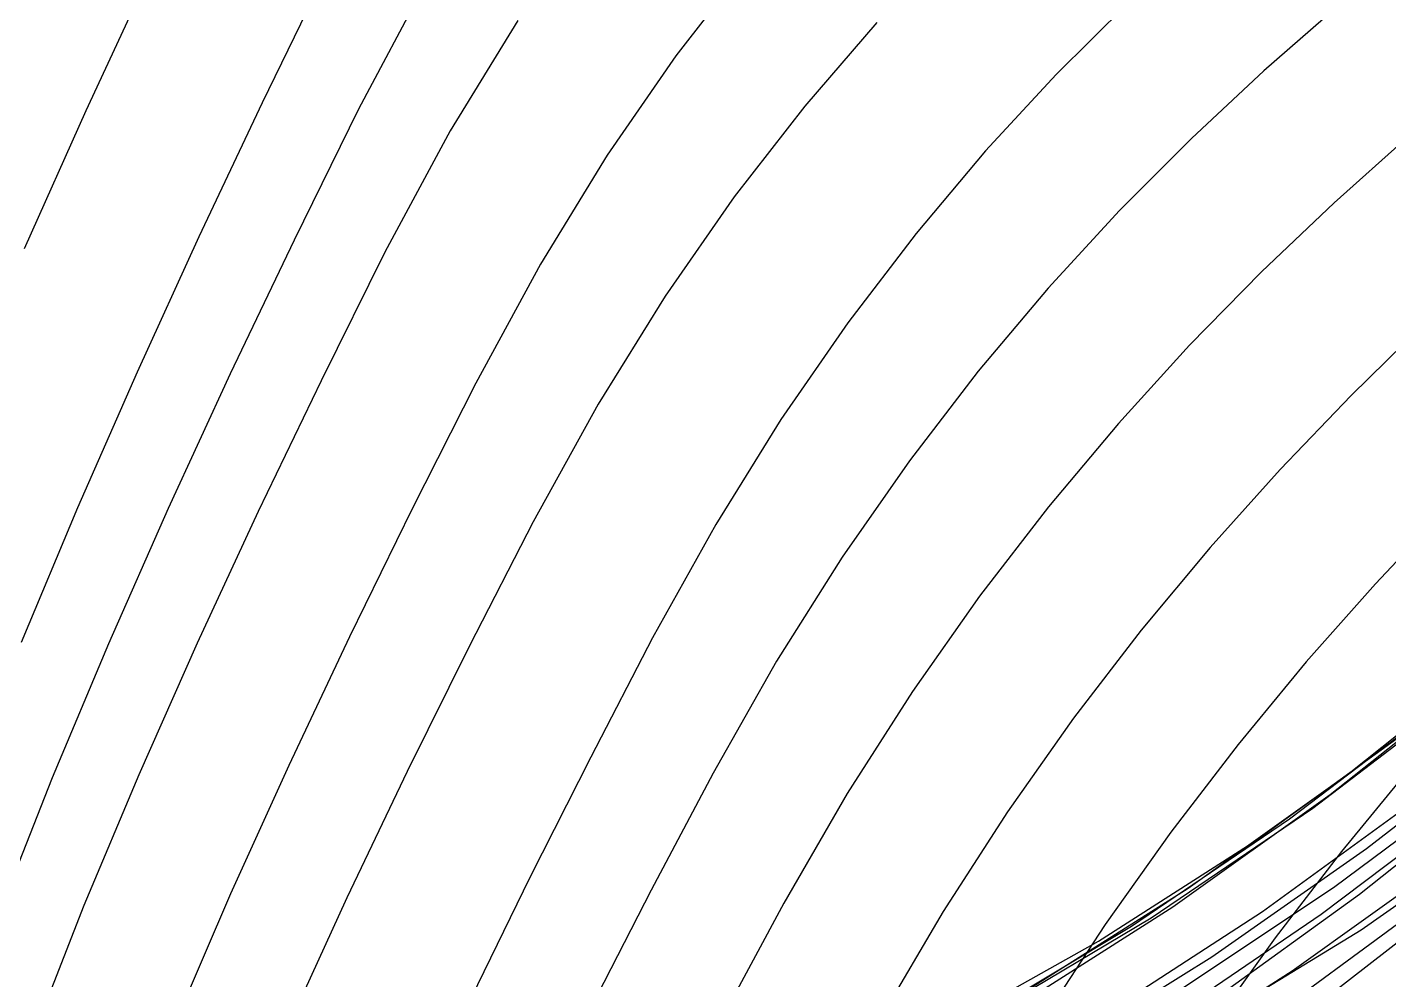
# Model space of a CAD drawing. Extents: x -607 to 1285, y -867 to 355.
# Drawn here: x -218.4 to 49.3, y -518 to -330.7 of the extents above; entities that cross this region are included whole.
import ezdxf

# ---------------------------------------------------------------- set-up
doc = ezdxf.new("R2010")
doc.units = 0
for name, color, linetype in [('0_1825', 7, 'CONTINUOUS'), ('0_1826', 7, 'CONTINUOUS'), ('0_1927', 7, 'CONTINUOUS'), ('0_1928', 7, 'CONTINUOUS'), ('0_1929', 7, 'CONTINUOUS'), ('0_2031', 7, 'CONTINUOUS'), ('0_2032', 7, 'CONTINUOUS'), ('0_2033', 7, 'CONTINUOUS'), ('0_2134', 7, 'CONTINUOUS'), ('0_2135', 7, 'CONTINUOUS'), ('0_2136', 7, 'CONTINUOUS'), ('0_2238', 7, 'CONTINUOUS'), ('0_2239', 7, 'CONTINUOUS'), ('0_2240', 7, 'CONTINUOUS'), ('0_2342', 7, 'CONTINUOUS'), ('0_2343', 7, 'CONTINUOUS'), ('0_2344', 7, 'CONTINUOUS'), ('0_2446', 7, 'CONTINUOUS'), ('0_2447', 7, 'CONTINUOUS'), ('0_2550', 7, 'CONTINUOUS'), ('0_2551', 7, 'CONTINUOUS'), ('0_2653', 7, 'CONTINUOUS'), ('0_2654', 7, 'CONTINUOUS'), ('0_2655', 7, 'CONTINUOUS'), ('0_2757', 7, 'CONTINUOUS'), ('0_2758', 7, 'CONTINUOUS'), ('0_2860', 7, 'CONTINUOUS'), ('0_2861', 7, 'CONTINUOUS'), ('0_2963', 7, 'CONTINUOUS'), ('0_2964', 7, 'CONTINUOUS'), ('0_3067', 7, 'CONTINUOUS'), ('0_3171', 7, 'CONTINUOUS'), ('0_3659', 7, 'CONTINUOUS'), ('0_3660', 7, 'CONTINUOUS'), ('0_3762', 7, 'CONTINUOUS'), ('0_3763', 7, 'CONTINUOUS'), ('0_3764', 7, 'CONTINUOUS'), ('0_3765', 7, 'CONTINUOUS'), ('0_3766', 7, 'CONTINUOUS'), ('0_3864', 7, 'CONTINUOUS'), ('0_3865', 7, 'CONTINUOUS'), ('0_3866', 7, 'CONTINUOUS'), ('0_3867', 7, 'CONTINUOUS'), ('0_3868', 7, 'CONTINUOUS'), ('0_3869', 7, 'CONTINUOUS'), ('0_3870', 7, 'CONTINUOUS'), ('0_3871', 7, 'CONTINUOUS'), ('0_3966', 7, 'CONTINUOUS'), ('0_3967', 7, 'CONTINUOUS'), ('0_3968', 7, 'CONTINUOUS'), ('0_3969', 7, 'CONTINUOUS'), ('0_3970', 7, 'CONTINUOUS'), ('0_3971', 7, 'CONTINUOUS'), ('0_3972', 7, 'CONTINUOUS'), ('0_3973', 7, 'CONTINUOUS'), ('0_3974', 7, 'CONTINUOUS'), ('0_4067', 7, 'CONTINUOUS'), ('0_4068', 7, 'CONTINUOUS'), ('0_4069', 7, 'CONTINUOUS'), ('0_4070', 7, 'CONTINUOUS'), ('0_4071', 7, 'CONTINUOUS'), ('0_4072', 7, 'CONTINUOUS'), ('0_4073', 7, 'CONTINUOUS'), ('0_4074', 7, 'CONTINUOUS'), ('0_4075', 7, 'CONTINUOUS'), ('0_4076', 7, 'CONTINUOUS'), ('0_4169', 7, 'CONTINUOUS'), ('0_4170', 7, 'CONTINUOUS'), ('0_4171', 7, 'CONTINUOUS'), ('0_4172', 7, 'CONTINUOUS'), ('0_4173', 7, 'CONTINUOUS'), ('0_4174', 7, 'CONTINUOUS'), ('0_4175', 7, 'CONTINUOUS'), ('0_4176', 7, 'CONTINUOUS'), ('0_4177', 7, 'CONTINUOUS'), ('0_4178', 7, 'CONTINUOUS'), ('0_4271', 7, 'CONTINUOUS'), ('0_4272', 7, 'CONTINUOUS'), ('0_4273', 7, 'CONTINUOUS'), ('0_4274', 7, 'CONTINUOUS'), ('0_4275', 7, 'CONTINUOUS'), ('0_4276', 7, 'CONTINUOUS'), ('0_4277', 7, 'CONTINUOUS'), ('0_4278', 7, 'CONTINUOUS'), ('0_4279', 7, 'CONTINUOUS'), ('0_4280', 7, 'CONTINUOUS'), ('0_4281', 7, 'CONTINUOUS'), ('0_4372', 7, 'CONTINUOUS'), ('0_4373', 7, 'CONTINUOUS'), ('0_4374', 7, 'CONTINUOUS'), ('0_4375', 7, 'CONTINUOUS'), ('0_4376', 7, 'CONTINUOUS'), ('0_4377', 7, 'CONTINUOUS'), ('0_4378', 7, 'CONTINUOUS'), ('0_4379', 7, 'CONTINUOUS'), ('0_4380', 7, 'CONTINUOUS'), ('0_4381', 7, 'CONTINUOUS'), ('0_4382', 7, 'CONTINUOUS'), ('0_4383', 7, 'CONTINUOUS'), ('0_4475', 7, 'CONTINUOUS'), ('0_4476', 7, 'CONTINUOUS'), ('0_4477', 7, 'CONTINUOUS'), ('0_4478', 7, 'CONTINUOUS'), ('0_4479', 7, 'CONTINUOUS'), ('0_4480', 7, 'CONTINUOUS'), ('0_4481', 7, 'CONTINUOUS'), ('0_4482', 7, 'CONTINUOUS'), ('0_4483', 7, 'CONTINUOUS'), ('0_4484', 7, 'CONTINUOUS'), ('0_4485', 7, 'CONTINUOUS'), ('0_4580', 7, 'CONTINUOUS'), ('0_4581', 7, 'CONTINUOUS'), ('0_4582', 7, 'CONTINUOUS'), ('0_4583', 7, 'CONTINUOUS'), ('0_4584', 7, 'CONTINUOUS'), ('0_4585', 7, 'CONTINUOUS'), ('0_4586', 7, 'CONTINUOUS'), ('0_4587', 7, 'CONTINUOUS'), ('0_4685', 7, 'CONTINUOUS'), ('0_4686', 7, 'CONTINUOUS'), ('0_4687', 7, 'CONTINUOUS'), ('0_4688', 7, 'CONTINUOUS'), ('0_4689', 7, 'CONTINUOUS'), ('0_4690', 7, 'CONTINUOUS'), ('0_4791', 7, 'CONTINUOUS'), ('0_4792', 7, 'CONTINUOUS'), ('0_4793', 7, 'CONTINUOUS')]:
    doc.layers.add(name, color=color, linetype=linetype)

msp = doc.modelspace()

# ---------------------------------------------------------------- linework, layer by layer
at = {"layer": '0_1825'}
msp.add_polyline3d([(11.5397, -527.8584, -3359.8694), (43.8659, -508.1614, -3370.8374)], dxfattribs=at)
at = {"layer": '0_1826'}
msp.add_polyline3d([(43.8659, -508.1614, -3370.8374), (75.9244, -485.6899, -3380.1675)], dxfattribs=at)
at = {"layer": '0_1927'}
msp.add_polyline3d([(-29.3151, -524.8239, -3315.3179), (2.5698, -505.8076, -3326.5037)], dxfattribs=at)
at = {"layer": '0_1928'}
msp.add_polyline3d([(2.5698, -505.8076, -3326.5037), (34.3485, -484.2427, -3336.2017)], dxfattribs=at)
at = {"layer": '0_1929'}
msp.add_polyline3d([(34.3485, -484.2427, -3336.2017), (65.9129, -460.1486, -3344.3486)], dxfattribs=at)
at = {"layer": '0_2031'}
msp.add_polyline3d([(-21.9537, -520.0875, -3301.3923), (9.8429, -499.9806, -3312.046)], dxfattribs=at)
at = {"layer": '0_2032'}
msp.add_polyline3d([(9.8429, -499.9806, -3312.046), (41.5245, -477.3825, -3321.1611)], dxfattribs=at)
at = {"layer": '0_2033'}
msp.add_polyline3d([(41.5245, -477.3825, -3321.1611), (72.9844, -452.3203, -3328.6787)], dxfattribs=at)
at = {"layer": '0_2134'}
msp.add_polyline3d([(-38.6777, -527.7305, -3277.1877), (-7.7484, -510.3987, -3289.0684)], dxfattribs=at)
at = {"layer": '0_2135'}
msp.add_polyline3d([(-7.7484, -510.3987, -3289.0684), (23.1583, -490.5764, -3299.3997)], dxfattribs=at)
at = {"layer": '0_2136'}
msp.add_polyline3d([(23.1583, -490.5764, -3299.3997), (53.9412, -468.2779, -3308.1165)], dxfattribs=at)
at = {"layer": '0_2238'}
msp.add_polyline3d([(-32.4583, -526.1495, -3263.5142), (-1.3095, -507.4626, -3274.919)], dxfattribs=at)
at = {"layer": '0_2239'}
msp.add_polyline3d([(-1.3095, -507.4626, -3274.919), (29.7906, -486.3575, -3284.7222)], dxfattribs=at)
at = {"layer": '0_2240'}
msp.add_polyline3d([(29.7906, -486.3575, -3284.7222), (60.7352, -462.8597, -3292.8596)], dxfattribs=at)
at = {"layer": '0_2342'}
msp.add_polyline3d([(-24.228, -523.4111, -3250.3472), (6.8187, -503.64, -3261.1538)], dxfattribs=at)
at = {"layer": '0_2343'}
msp.add_polyline3d([(6.8187, -503.64, -3261.1538), (37.7993, -481.52, -3270.3125)], dxfattribs=at)
at = {"layer": '0_2344'}
msp.add_polyline3d([(37.7993, -481.52, -3270.3125), (68.6068, -457.0862, -3277.7625)], dxfattribs=at)
at = {"layer": '0_2446'}
msp.add_polyline3d([(-6.7413, -524.7756, -3247.3232), (24.4318, -504.5619, -3258.1177)], dxfattribs=at)
at = {"layer": '0_2447'}
msp.add_polyline3d([(24.4318, -504.5619, -3258.1177), (55.4848, -482.0155, -3267.1501)], dxfattribs=at)
at = {"layer": '0_2550'}
msp.add_polyline3d([(7.606, -520.3525, -3237.865), (38.4329, -499.8417, -3248.3584)], dxfattribs=at)
at = {"layer": '0_2551'}
msp.add_polyline3d([(38.4329, -499.8417, -3248.3584), (69.1117, -477.0475, -3257.017)], dxfattribs=at)
at = {"layer": '0_2653'}
msp.add_polyline3d([(-15.9999, -532.4913, -3208.3384), (14.4729, -513.4384, -3219.8828)], dxfattribs=at)
at = {"layer": '0_2654'}
msp.add_polyline3d([(14.4729, -513.4384, -3219.8828), (44.8976, -492.1735, -3229.647)], dxfattribs=at)
at = {"layer": '0_2655'}
msp.add_polyline3d([(44.8976, -492.1735, -3229.647), (75.1614, -468.7339, -3237.562)], dxfattribs=at)
at = {"layer": '0_2757'}
msp.add_polyline3d([(-0.6518, -536.0171, -3205.5876), (30.2704, -516.1856, -3217.1787)], dxfattribs=at)
at = {"layer": '0_2758'}
msp.add_polyline3d([(30.2704, -516.1856, -3217.1787), (61.1053, -494.1667, -3226.8877)], dxfattribs=at)
at = {"layer": '0_2860'}
msp.add_polyline3d([(6.3732, -525.2847, -3183.2795), (35.9786, -505.0772, -3193.6045)], dxfattribs=at)
at = {"layer": '0_2861'}
msp.add_polyline3d([(35.9786, -505.0772, -3193.6045), (65.5289, -482.7815, -3202.0723)], dxfattribs=at)
at = {"layer": '0_2963'}
msp.add_polyline3d([(14.4951, -522.1222, -3167.7014), (43.5319, -501.126, -3177.016)], dxfattribs=at)
at = {"layer": '0_2964'}
msp.add_polyline3d([(43.5319, -501.126, -3177.016), (72.5241, -478.1189, -3184.4636)], dxfattribs=at)
at = {"layer": '0_3067'}
msp.add_polyline3d([(30.9571, -521.706, -3162.6572), (60.1619, -500.2011, -3171.8909)], dxfattribs=at)
at = {"layer": '0_3171'}
msp.add_polyline3d([(37.1676, -521.3235, -3147.1353), (66.1367, -498.8255, -3155.3718)], dxfattribs=at)
at = {"layer": '0_3659'}
msp.add_polyline3d([(-194.3855, -320.2607, -2455.7856), (-206.8539, -347.1332, -2473.6438)], dxfattribs=at)
at = {"layer": '0_3660'}
msp.add_polyline3d([(-206.8539, -347.1332, -2473.6438), (-218.961, -374.2773, -2492.3293)], dxfattribs=at)
at = {"layer": '0_3762'}
msp.add_polyline3d([(-159.6233, -319.6544, -2443.5679), (-172.1967, -345.5639, -2460.991)], dxfattribs=at)
at = {"layer": '0_3763'}
msp.add_polyline3d([(-172.1967, -345.5639, -2460.991), (-184.6483, -371.9193, -2479.1858)], dxfattribs=at)
at = {"layer": '0_3764'}
msp.add_polyline3d([(-184.6483, -371.9193, -2479.1858), (-196.8076, -398.5183, -2498.1172)], dxfattribs=at)
at = {"layer": '0_3765'}
msp.add_polyline3d([(-196.8076, -398.5183, -2498.1172), (-208.5038, -425.159, -2517.751)], dxfattribs=at)
at = {"layer": '0_3766'}
msp.add_polyline3d([(-208.5038, -425.159, -2517.751), (-219.5665, -451.6391, -2538.052)], dxfattribs=at)
at = {"layer": '0_3864'}
msp.add_polyline3d([(-140.3341, -322.4706, -2413.7197), (-153.2421, -346.7646, -2429.3542)], dxfattribs=at)
at = {"layer": '0_3865'}
msp.add_polyline3d([(-153.2421, -346.7646, -2429.3542), (-153.2422, -346.7647, -2429.3545)], dxfattribs=at)
at = {"layer": '0_3866'}
msp.add_polyline3d([(-153.2422, -346.7647, -2429.3545), (-165.9422, -372.5693, -2447.446)], dxfattribs=at)
at = {"layer": '0_3867'}
msp.add_polyline3d([(-165.9422, -372.5693, -2447.446), (-178.4831, -398.8311, -2466.4224)], dxfattribs=at)
at = {"layer": '0_3868'}
msp.add_polyline3d([(-178.4831, -398.8311, -2466.4224), (-190.6961, -425.3406, -2486.2334)], dxfattribs=at)
at = {"layer": '0_3869'}
msp.add_polyline3d([(-190.6961, -425.3406, -2486.2334), (-202.4124, -451.8882, -2506.8281)], dxfattribs=at)
at = {"layer": '0_3870'}
msp.add_polyline3d([(-202.4124, -451.8882, -2506.8281), (-213.4631, -478.2642, -2528.1562)], dxfattribs=at)
at = {"layer": '0_3871'}
msp.add_polyline3d([(-213.4631, -478.2642, -2528.1562), (-223.6795, -504.2591, -2550.1675)], dxfattribs=at)
at = {"layer": '0_3966'}
msp.add_polyline3d([(-121.9272, -329.3296, -2386.8801), (-135.2098, -351.0499, -2398.9832)], dxfattribs=at)
at = {"layer": '0_3967'}
msp.add_polyline3d([(-135.2098, -351.0499, -2398.9832), (-148.057, -374.9192, -2414.995)], dxfattribs=at)
at = {"layer": '0_3968'}
msp.add_polyline3d([(-148.057, -374.9192, -2414.995), (-148.057, -374.9193, -2414.995)], dxfattribs=at)
at = {"layer": '0_3969'}
msp.add_polyline3d([(-148.057, -374.9193, -2414.995), (-160.6261, -400.1935, -2433.5527)], dxfattribs=at)
at = {"layer": '0_3970'}
msp.add_polyline3d([(-160.6261, -400.1935, -2433.5527), (-172.9972, -425.8829, -2453.042)], dxfattribs=at)
at = {"layer": '0_3971'}
msp.add_polyline3d([(-172.9972, -425.8829, -2453.042), (-185.0012, -451.7778, -2473.4092)], dxfattribs=at)
at = {"layer": '0_3972'}
msp.add_polyline3d([(-185.0012, -451.7778, -2473.4092), (-196.4693, -477.6683, -2494.6008)], dxfattribs=at)
at = {"layer": '0_3973'}
msp.add_polyline3d([(-196.4693, -477.6683, -2494.6008), (-207.2323, -503.3447, -2516.5627)], dxfattribs=at)
at = {"layer": '0_3974'}
msp.add_polyline3d([(-207.2323, -503.3447, -2516.5627), (-217.1212, -528.5972, -2539.2415)], dxfattribs=at)
at = {"layer": '0_4067'}
msp.add_polyline3d([(-77.0476, -318.454, -2373.7358), (-90.848, -336.2846, -2379.5273)], dxfattribs=at)
at = {"layer": '0_4068'}
msp.add_polyline3d([(-90.848, -336.2846, -2379.5273), (-104.3425, -355.8316, -2388.5552)], dxfattribs=at)
at = {"layer": '0_4069'}
msp.add_polyline3d([(-104.3425, -355.8316, -2388.5552), (-117.4802, -377.2417, -2401.1357)], dxfattribs=at)
at = {"layer": '0_4070'}
msp.add_polyline3d([(-117.4802, -377.2417, -2401.1357), (-130.2106, -400.6616, -2417.5864)], dxfattribs=at)
at = {"layer": '0_4071'}
msp.add_polyline3d([(-130.2106, -400.6616, -2417.5864), (-130.2107, -400.6618, -2417.5867)], dxfattribs=at)
at = {"layer": '0_4072'}
msp.add_polyline3d([(-130.2107, -400.6618, -2417.5867), (-142.6915, -425.3985, -2436.5442)], dxfattribs=at)
at = {"layer": '0_4073'}
msp.add_polyline3d([(-142.6915, -425.3985, -2436.5442), (-155.0012, -450.5213, -2456.3977)], dxfattribs=at)
at = {"layer": '0_4074'}
msp.add_polyline3d([(-155.0012, -450.5213, -2456.3977), (-166.9698, -475.8201, -2477.0906)], dxfattribs=at)
at = {"layer": '0_4075'}
msp.add_polyline3d([(-166.9698, -475.8201, -2477.0906), (-178.4274, -501.0846, -2498.5662)], dxfattribs=at)
at = {"layer": '0_4076'}
msp.add_polyline3d([(-178.4274, -501.0846, -2498.5662), (-189.2041, -526.1047, -2520.7686)], dxfattribs=at)
at = {"layer": '0_4169'}
msp.add_polyline3d([(-51.3496, -329.7625, -2364.837), (-65.5012, -346.1677, -2367.976)], dxfattribs=at)
at = {"layer": '0_4170'}
msp.add_polyline3d([(-65.5012, -346.1677, -2367.976), (-79.3865, -364.051, -2374.0757)], dxfattribs=at)
at = {"layer": '0_4171'}
msp.add_polyline3d([(-79.3865, -364.051, -2374.0757), (-92.9536, -383.5483, -2383.4565)], dxfattribs=at)
at = {"layer": '0_4172'}
msp.add_polyline3d([(-92.9536, -383.5483, -2383.4565), (-106.1502, -404.796, -2396.4392)], dxfattribs=at)
at = {"layer": '0_4173'}
msp.add_polyline3d([(-106.1502, -404.796, -2396.4392), (-118.9244, -427.9302, -2413.3442)], dxfattribs=at)
at = {"layer": '0_4174'}
msp.add_polyline3d([(-118.9244, -427.9302, -2413.3442), (-118.9245, -427.9303, -2413.3442)], dxfattribs=at)
at = {"layer": '0_4175'}
msp.add_polyline3d([(-118.9245, -427.9303, -2413.3442), (-131.4116, -452.3006, -2432.8374)], dxfattribs=at)
at = {"layer": '0_4176'}
msp.add_polyline3d([(-131.4116, -452.3006, -2432.8374), (-143.6735, -477.0247, -2453.3198)], dxfattribs=at)
at = {"layer": '0_4177'}
msp.add_polyline3d([(-143.6735, -477.0247, -2453.3198), (-155.5479, -501.892, -2474.7173)], dxfattribs=at)
at = {"layer": '0_4178'}
msp.add_polyline3d([(-155.5479, -501.892, -2474.7173), (-166.8727, -526.6915, -2496.955)], dxfattribs=at)
at = {"layer": '0_4271'}
msp.add_polyline3d([(-2.0719, -326.0494, -2373.1335), (-16.093, -339.9715, -2372.2532)], dxfattribs=at)
at = {"layer": '0_4272'}
msp.add_polyline3d([(-16.093, -339.9715, -2372.2532), (-29.9688, -354.9899, -2373.611)], dxfattribs=at)
at = {"layer": '0_4273'}
msp.add_polyline3d([(-29.9688, -354.9899, -2373.611), (-43.6503, -371.2258, -2377.5156)], dxfattribs=at)
at = {"layer": '0_4274'}
msp.add_polyline3d([(-43.6503, -371.2258, -2377.5156), (-57.0889, -388.8003, -2384.2742)], dxfattribs=at)
at = {"layer": '0_4275'}
msp.add_polyline3d([(-57.0889, -388.8003, -2384.2742), (-70.2357, -407.8346, -2394.1948)], dxfattribs=at)
at = {"layer": '0_4276'}
msp.add_polyline3d([(-70.2357, -407.8346, -2394.1948), (-83.0421, -428.4498, -2407.585)], dxfattribs=at)
at = {"layer": '0_4277'}
msp.add_polyline3d([(-83.0421, -428.4498, -2407.585), (-95.4591, -450.7671, -2424.753)], dxfattribs=at)
at = {"layer": '0_4278'}
msp.add_polyline3d([(-95.4591, -450.7671, -2424.753), (-95.4591, -450.7672, -2424.7532)], dxfattribs=at)
at = {"layer": '0_4279'}
msp.add_polyline3d([(-95.4591, -450.7672, -2424.7532), (-107.6147, -474.1864, -2444.3843)], dxfattribs=at)
at = {"layer": '0_4280'}
msp.add_polyline3d([(-107.6147, -474.1864, -2444.3843), (-119.5638, -497.8912, -2464.9097)], dxfattribs=at)
at = {"layer": '0_4281'}
msp.add_polyline3d([(-119.5638, -497.8912, -2464.9097), (-131.1483, -521.6783, -2486.2566)], dxfattribs=at)
at = {"layer": '0_4372'}
msp.add_polyline3d([(38.9999, -326.7801, -2376.6963), (24.7113, -339.2603, -2372.458)], dxfattribs=at)
at = {"layer": '0_4373'}
msp.add_polyline3d([(24.7113, -339.2603, -2372.458), (10.4747, -352.5436, -2369.8608)], dxfattribs=at)
at = {"layer": '0_4374'}
msp.add_polyline3d([(10.4747, -352.5436, -2369.8608), (-3.66, -366.741, -2369.2153)], dxfattribs=at)
at = {"layer": '0_4375'}
msp.add_polyline3d([(-3.66, -366.741, -2369.2153), (-17.6429, -381.9632, -2370.832)], dxfattribs=at)
at = {"layer": '0_4376'}
msp.add_polyline3d([(-17.6429, -381.9632, -2370.832), (-31.4242, -398.3211, -2375.0212)], dxfattribs=at)
at = {"layer": '0_4377'}
msp.add_polyline3d([(-31.4242, -398.3211, -2375.0212), (-44.954, -415.9255, -2382.0938)], dxfattribs=at)
at = {"layer": '0_4378'}
msp.add_polyline3d([(-44.954, -415.9255, -2382.0938), (-58.1824, -434.8872, -2392.3599)], dxfattribs=at)
at = {"layer": '0_4379'}
msp.add_polyline3d([(-58.1824, -434.8872, -2392.3599), (-71.0595, -455.3171, -2406.1304)], dxfattribs=at)
at = {"layer": '0_4380'}
msp.add_polyline3d([(-71.0595, -455.3171, -2406.1304), (-83.5355, -477.3261, -2423.7156)], dxfattribs=at)
at = {"layer": '0_4381'}
msp.add_polyline3d([(-83.5355, -477.3261, -2423.7156), (-83.5356, -477.3262, -2423.7156)], dxfattribs=at)
at = {"layer": '0_4382'}
msp.add_polyline3d([(-83.5356, -477.3262, -2423.7156), (-95.7223, -500.3546, -2443.8235)], dxfattribs=at)
at = {"layer": '0_4383'}
msp.add_polyline3d([(-95.7223, -500.3546, -2443.8235), (-107.663, -523.6337, -2464.8962)], dxfattribs=at)
at = {"layer": '0_4475'}
msp.add_polyline3d([(52.895, -352.3361, -2376.1907), (38.568, -365.1884, -2372.3145)], dxfattribs=at)
at = {"layer": '0_4476'}
msp.add_polyline3d([(38.568, -365.1884, -2372.3145), (24.3002, -378.7806, -2370.0784)], dxfattribs=at)
at = {"layer": '0_4477'}
msp.add_polyline3d([(24.3002, -378.7806, -2370.0784), (10.1426, -393.211, -2369.792)], dxfattribs=at)
at = {"layer": '0_4478'}
msp.add_polyline3d([(10.1426, -393.211, -2369.792), (-3.8532, -408.578, -2371.7644)], dxfattribs=at)
at = {"layer": '0_4479'}
msp.add_polyline3d([(-3.8532, -408.578, -2371.7644), (-17.6362, -424.9798, -2376.3054)], dxfattribs=at)
at = {"layer": '0_4480'}
msp.add_polyline3d([(-17.6362, -424.9798, -2376.3054), (-31.155, -442.5147, -2383.724)], dxfattribs=at)
at = {"layer": '0_4481'}
msp.add_polyline3d([(-31.155, -442.5147, -2383.724), (-44.3583, -461.281, -2394.3298)], dxfattribs=at)
at = {"layer": '0_4482'}
msp.add_polyline3d([(-44.3583, -461.281, -2394.3298), (-57.195, -481.3769, -2408.4321)], dxfattribs=at)
at = {"layer": '0_4483'}
msp.add_polyline3d([(-57.195, -481.3769, -2408.4321), (-69.6137, -502.9007, -2426.34)], dxfattribs=at)
at = {"layer": '0_4484'}
msp.add_polyline3d([(-69.6137, -502.9007, -2426.34), (-69.6137, -502.9007, -2426.3403)], dxfattribs=at)
at = {"layer": '0_4485'}
msp.add_polyline3d([(-69.6137, -502.9007, -2426.3403), (-81.7095, -525.3328, -2446.7893)], dxfattribs=at)
at = {"layer": '0_4580'}
msp.add_polyline3d([(55.9033, -389.3325, -2377.896), (41.8701, -403.0917, -2376.3518)], dxfattribs=at)
at = {"layer": '0_4581'}
msp.add_polyline3d([(41.8701, -403.0917, -2376.3518), (27.9437, -417.6089, -2376.716)], dxfattribs=at)
at = {"layer": '0_4582'}
msp.add_polyline3d([(27.9437, -417.6089, -2376.716), (14.1745, -432.9695, -2379.29)], dxfattribs=at)
at = {"layer": '0_4583'}
msp.add_polyline3d([(14.1745, -432.9695, -2379.29), (0.6126, -449.259, -2384.375)], dxfattribs=at)
at = {"layer": '0_4584'}
msp.add_polyline3d([(0.6126, -449.259, -2384.375), (-12.6918, -466.5627, -2392.2725)], dxfattribs=at)
at = {"layer": '0_4585'}
msp.add_polyline3d([(-12.6918, -466.5627, -2392.2725), (-25.6887, -484.9659, -2403.2834)], dxfattribs=at)
at = {"layer": '0_4586'}
msp.add_polyline3d([(-25.6887, -484.9659, -2403.2834), (-38.3276, -504.5541, -2417.7092)], dxfattribs=at)
at = {"layer": '0_4587'}
msp.add_polyline3d([(-38.3276, -504.5541, -2417.7092), (-50.5587, -525.4126, -2435.8513)], dxfattribs=at)
at = {"layer": '0_4685'}
msp.add_polyline3d([(60.3549, -425.5419, -2383.2368), (46.6493, -440.1204, -2384.2527)], dxfattribs=at)
at = {"layer": '0_4686'}
msp.add_polyline3d([(46.6493, -440.1204, -2384.2527), (33.0687, -455.4906, -2387.4497)], dxfattribs=at)
at = {"layer": '0_4687'}
msp.add_polyline3d([(33.0687, -455.4906, -2387.4497), (19.6584, -471.731, -2393.124)], dxfattribs=at)
at = {"layer": '0_4688'}
msp.add_polyline3d([(19.6584, -471.731, -2393.124), (6.4638, -488.9196, -2401.5715)], dxfattribs=at)
at = {"layer": '0_4689'}
msp.add_polyline3d([(6.4638, -488.9196, -2401.5715), (-6.4698, -507.1348, -2413.0881)], dxfattribs=at)
at = {"layer": '0_4690'}
msp.add_polyline3d([(-6.4698, -507.1348, -2413.0881), (-19.0972, -526.4547, -2427.97)], dxfattribs=at)
at = {"layer": '0_4791'}
msp.add_polyline3d([(53.1397, -476.6778, -2398.4668), (39.968, -492.7592, -2404.7563)], dxfattribs=at)
at = {"layer": '0_4792'}
msp.add_polyline3d([(39.968, -492.7592, -2404.7563), (26.976, -509.7094, -2413.7502)], dxfattribs=at)
at = {"layer": '0_4793'}
msp.add_polyline3d([(26.976, -509.7094, -2413.7502), (14.2046, -527.5983, -2425.7363)], dxfattribs=at)

doc.saveas('drawing.dxf')
